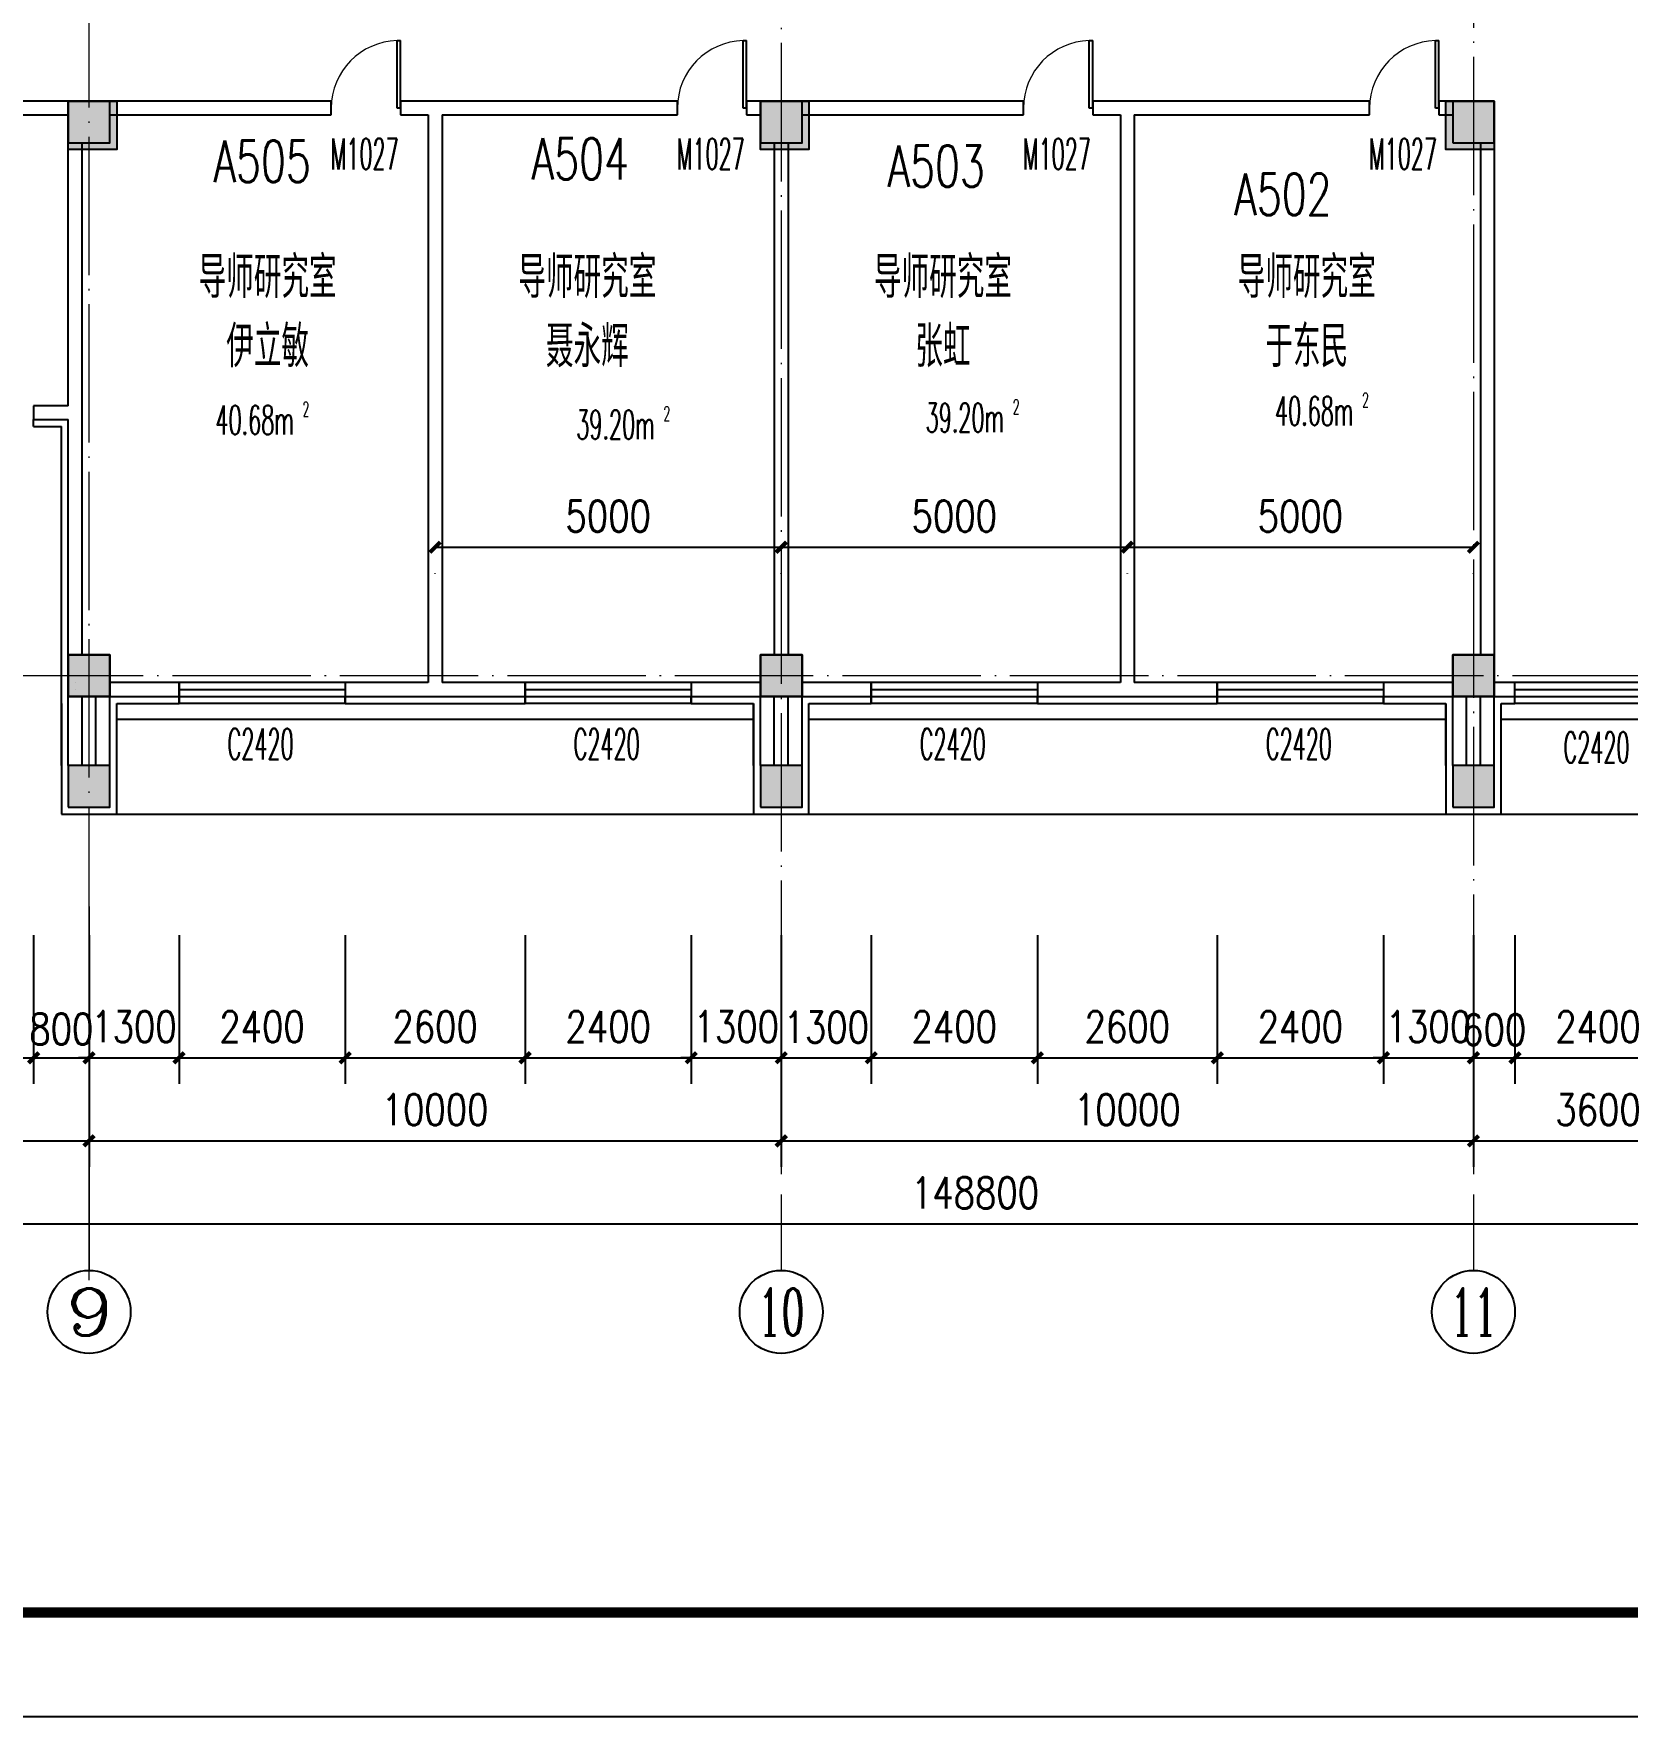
# Model space of a CAD drawing. Extents: x 1417642 to 3570900, y 124798 to 1191112.
# Drawn here: x 1500603 to 1523626, y 124798 to 149108 of the extents above; entities that cross this region are included whole.
import ezdxf
from ezdxf.enums import TextEntityAlignment as Align

# ---------------------------------------------------------------- set-up
doc = ezdxf.new("R2010")
doc.units = 0
doc.header["$LTSCALE"] = 1000
doc.header["$MEASUREMENT"] = 0
doc.linetypes.add('DOTE', pattern=[2.42, 2, -0.2, 0.02, -0.2])
doc.layers.get('0').update_dxf_attribs({"linetype": 'CONTINUOUS'})
doc.layers.get('Defpoints').update_dxf_attribs({"linetype": 'CONTINUOUS'})
for name, color, linetype in [('AXIS', 3, 'CONTINUOUS'), ('AXIS_TEXT', 7, 'CONTINUOUS'), ('colu', 2, 'CONTINUOUS'), ('COLUMN', 9, 'CONTINUOUS'), ('DOTE', 1, 'DOTE'), ('PUB_DIM', 3, 'CONTINUOUS'), ('PUB_HATCH', 8, 'CONTINUOUS'), ('PUB_TEXT', 40, 'CONTINUOUS'), ('PUB_TITLE', 4, 'CONTINUOUS'), ('SPACE', 7, 'CONTINUOUS'), ('SURFACE', 6, 'CONTINUOUS'), ('tiaozheng', 20, 'CONTINUOUS'), ('WALL', 4, 'CONTINUOUS'), ('WINDOW', 2, 'CONTINUOUS'), ('WINDOW_TEXT', 7, 'CONTINUOUS'), ('填充', 252, 'CONTINUOUS'), ('柱填充 @ 1', 8, 'CONTINUOUS'), ('立面造型', 40, 'CONTINUOUS')]:
    doc.layers.add(name, color=color, linetype=linetype)
doc.styles.add('_TCH_AXIS', font='COMPLEX', dxfattribs={"bigfont": 'GBCBIG'})
doc.styles.add('_TCH_SPACE', font='ROMANS', dxfattribs={"width": 0.7, "height": 5, "bigfont": 'Z'})
doc.styles.add('_TCH_WINDOW', font='ROMANS.shx', dxfattribs={"width": 0.7, "height": 400, "bigfont": 'Z.shx'})
doc.styles.add('DIM_FONT', font='SIMPLEX.shx', dxfattribs={"width": 0.8})
doc.styles.add('Z', font='ROMANS', dxfattribs={"width": 0.7, "bigfont": 'Z'})
doc.dimstyles.new('DIMN150', dxfattribs={"dimscale": 1.5, "dimtxt": 300, "dimasz": 100, "dimexe": 250, "dimexo": 300, "dimgap": 150, "dimtad": 1, "dimdec": 0, "dimzin": 0, "dimdsep": 46, "dimtxsty": 'DIM_FONT', "dimblk": 'ARCHTICK', "dimcen": 0.09, "dimdle": 1.5, "dimclrt": 7, "dimazin": 2, "dimtfac": 1, "dimtdec": 0, "dimtix": 1, "dimtmove": 2, "dimatfit": 3, "dimldrblk": 'ARCHTICK', "dimfxl": 1, "dimtolj": 1, "dimtzin": 0, "dimarcsym": 0})

# ---------------------------------------------------------------- blocks, each defined once
blk = doc.blocks.new('5873')
at = {"layer": '柱填充 @ 1', "ltscale": 1000}
for points in [[(1565228, 702485), (1565928, 702485), (1565928, 701785), (1565228, 701785)], [(1575228, 702485), (1575928, 702485), (1575928, 701785), (1575228, 701785)], [(1585128, 702485), (1585828, 702485), (1585828, 701785), (1585128, 701785)], [(1565228, 694485), (1565828, 694485), (1565828, 693885), (1565228, 693885)], [(1575228, 694485), (1575828, 694485), (1575828, 693885), (1575228, 693885)], [(1585228, 694485), (1585828, 694485), (1585828, 693885), (1585228, 693885)]]:
    blk.add_hatch(color=256, dxfattribs=at).paths.add_polyline_path(points)
at = {"layer": 'colu', "ltscale": 1000}
for points in [[(1565228, 702485), (1565928, 702485), (1565928, 701785), (1565228, 701785)], [(1575228, 702485), (1575928, 702485), (1575928, 701785), (1575228, 701785)], [(1585128, 702485), (1585828, 702485), (1585828, 701785), (1585128, 701785)], [(1565228, 694485), (1565828, 694485), (1565828, 693885), (1565228, 693885)], [(1575228, 694485), (1575828, 694485), (1575828, 693885), (1575228, 693885)], [(1585228, 694485), (1585828, 694485), (1585828, 693885), (1585228, 693885)]]:
    blk.add_lwpolyline(points, close=True, dxfattribs=at)
blk = doc.blocks.new('_ArchTick')
at = {"color": 0, "linetype": 'ByBlock', "const_width": 0.4}
blk.add_lwpolyline([(-0.5, -0.5), (0.5, 0.5)], dxfattribs=at)
blk = doc.blocks.new('*D278')
at = {"layer": 'AXIS', "color": 0, "lineweight": -2}
for p, q in [((1439803, 134434), (1439803, 131537)), ((1588603, 134434), (1588603, 131537)), ((1439801, 131912), (1588605, 131912))]:
    blk.add_line(p, q, dxfattribs=at)
at = {"layer": 'Defpoints', "color": 0}
for p in [(1439803, 134884), (1588603, 134884), (1588603, 131912)]:
    blk.add_point(p, dxfattribs=at)
at = {"layer": 'AXIS', "color": 0, "lineweight": -2, "xscale": 150, "yscale": 150, "zscale": 150, "rotation": 180}
blk.add_blockref('_ArchTick', (1439803, 131912), dxfattribs=at)
at = {"layer": 'AXIS', "color": 0, "lineweight": -2, "xscale": 150, "yscale": 150, "zscale": 150}
blk.add_blockref('_ArchTick', (1588603, 131912), dxfattribs=at)
at = {"layer": 'AXIS', "color": 7, "insert": (1514203, 132362), "char_height": 450, "attachment_point": 5, "style": 'DIM_FONT'}
blk.add_mtext('\\A1;148800', dxfattribs=at)
blk = doc.blocks.new('*D286')
at = {"layer": 'AXIS', "color": 0, "lineweight": -2}
for p, q in [((1493403, 135418), (1493403, 132737)), ((1501403, 135418), (1501403, 132737)), ((1493401, 133112), (1501405, 133112))]:
    blk.add_line(p, q, dxfattribs=at)
at = {"layer": 'Defpoints', "color": 0}
for p in [(1493403, 135868), (1501403, 135868), (1501403, 133112)]:
    blk.add_point(p, dxfattribs=at)
at = {"layer": 'AXIS', "color": 0, "lineweight": -2, "xscale": 150, "yscale": 150, "zscale": 150, "rotation": 180}
blk.add_blockref('_ArchTick', (1493403, 133112), dxfattribs=at)
at = {"layer": 'AXIS', "color": 0, "lineweight": -2, "xscale": 150, "yscale": 150, "zscale": 150}
blk.add_blockref('_ArchTick', (1501403, 133112), dxfattribs=at)
at = {"layer": 'AXIS', "color": 7, "insert": (1497403, 133562), "char_height": 450, "attachment_point": 5, "style": 'DIM_FONT'}
blk.add_mtext('\\A1;8000', dxfattribs=at)
blk = doc.blocks.new('*D287')
at = {"layer": 'AXIS', "color": 0, "lineweight": -2}
for p, q in [((1501403, 135418), (1501403, 132737)), ((1511403, 135418), (1511403, 132737)), ((1501401, 133112), (1511405, 133112))]:
    blk.add_line(p, q, dxfattribs=at)
at = {"layer": 'Defpoints', "color": 0}
for p in [(1501403, 135868), (1511403, 135868), (1511403, 133112)]:
    blk.add_point(p, dxfattribs=at)
at = {"layer": 'AXIS', "color": 0, "lineweight": -2, "xscale": 150, "yscale": 150, "zscale": 150, "rotation": 180}
blk.add_blockref('_ArchTick', (1501403, 133112), dxfattribs=at)
at = {"layer": 'AXIS', "color": 0, "lineweight": -2, "xscale": 150, "yscale": 150, "zscale": 150}
blk.add_blockref('_ArchTick', (1511403, 133112), dxfattribs=at)
at = {"layer": 'AXIS', "color": 7, "insert": (1506403, 133562), "char_height": 450, "attachment_point": 5, "style": 'DIM_FONT'}
blk.add_mtext('\\A1;10000', dxfattribs=at)
blk = doc.blocks.new('*D288')
at = {"layer": 'AXIS', "color": 0, "lineweight": -2}
for p, q in [((1511403, 135418), (1511403, 132737)), ((1521403, 135418), (1521403, 132737)), ((1511401, 133112), (1521405, 133112))]:
    blk.add_line(p, q, dxfattribs=at)
at = {"layer": 'Defpoints', "color": 0}
for p in [(1511403, 135868), (1521403, 135868), (1521403, 133112)]:
    blk.add_point(p, dxfattribs=at)
at = {"layer": 'AXIS', "color": 0, "lineweight": -2, "xscale": 150, "yscale": 150, "zscale": 150, "rotation": 180}
blk.add_blockref('_ArchTick', (1511403, 133112), dxfattribs=at)
at = {"layer": 'AXIS', "color": 0, "lineweight": -2, "xscale": 150, "yscale": 150, "zscale": 150}
blk.add_blockref('_ArchTick', (1521403, 133112), dxfattribs=at)
at = {"layer": 'AXIS', "color": 7, "insert": (1516403, 133562), "char_height": 450, "attachment_point": 5, "style": 'DIM_FONT'}
blk.add_mtext('\\A1;10000', dxfattribs=at)
blk = doc.blocks.new('*D289')
at = {"layer": 'AXIS', "color": 0, "lineweight": -2}
for p, q in [((1521403, 135418), (1521403, 132737)), ((1525003, 135418), (1525003, 132737)), ((1521401, 133112), (1525005, 133112))]:
    blk.add_line(p, q, dxfattribs=at)
at = {"layer": 'Defpoints', "color": 0}
for p in [(1521403, 135868), (1525003, 135868), (1525003, 133112)]:
    blk.add_point(p, dxfattribs=at)
at = {"layer": 'AXIS', "color": 0, "lineweight": -2, "xscale": 150, "yscale": 150, "zscale": 150, "rotation": 180}
blk.add_blockref('_ArchTick', (1521403, 133112), dxfattribs=at)
at = {"layer": 'AXIS', "color": 0, "lineweight": -2, "xscale": 150, "yscale": 150, "zscale": 150}
blk.add_blockref('_ArchTick', (1525003, 133112), dxfattribs=at)
at = {"layer": 'AXIS', "color": 7, "insert": (1523203, 133562), "char_height": 450, "attachment_point": 5, "style": 'DIM_FONT'}
blk.add_mtext('\\A1;3600', dxfattribs=at)
blk = doc.blocks.new('*D373')
at = {"layer": 'Defpoints', "color": 0}
for p in [(1506403, 141761), (1511403, 141761), (1511403, 141688)]:
    blk.add_point(p, dxfattribs=at)
at = {"layer": 'PUB_DIM', "color": 0, "lineweight": -2}
for p, q in [((1506401, 141688), (1511405, 141688)), ((1506403, 141311), (1506403, 141313)), ((1511403, 141311), (1511403, 141313))]:
    blk.add_line(p, q, dxfattribs=at)
at = {"layer": 'PUB_DIM', "color": 0, "lineweight": -2, "xscale": 150, "yscale": 150, "zscale": 150, "rotation": 180}
blk.add_blockref('_ArchTick', (1506403, 141688), dxfattribs=at)
at = {"layer": 'PUB_DIM', "color": 0, "lineweight": -2, "xscale": 150, "yscale": 150, "zscale": 150}
blk.add_blockref('_ArchTick', (1511403, 141688), dxfattribs=at)
at = {"layer": 'PUB_DIM', "color": 7, "insert": (1508903, 142138), "char_height": 450, "attachment_point": 5, "style": 'DIM_FONT'}
blk.add_mtext('\\A1;5000', dxfattribs=at)
blk = doc.blocks.new('*D374')
at = {"layer": 'Defpoints', "color": 0}
for p in [(1511403, 141761), (1516403, 141761), (1516403, 141688)]:
    blk.add_point(p, dxfattribs=at)
at = {"layer": 'PUB_DIM', "color": 0, "lineweight": -2}
for p, q in [((1511401, 141688), (1516405, 141688)), ((1511403, 141311), (1511403, 141313)), ((1516403, 141311), (1516403, 141313))]:
    blk.add_line(p, q, dxfattribs=at)
at = {"layer": 'PUB_DIM', "color": 0, "lineweight": -2, "xscale": 150, "yscale": 150, "zscale": 150, "rotation": 180}
blk.add_blockref('_ArchTick', (1511403, 141688), dxfattribs=at)
at = {"layer": 'PUB_DIM', "color": 0, "lineweight": -2, "xscale": 150, "yscale": 150, "zscale": 150}
blk.add_blockref('_ArchTick', (1516403, 141688), dxfattribs=at)
at = {"layer": 'PUB_DIM', "color": 7, "insert": (1513903, 142138), "char_height": 450, "attachment_point": 5, "style": 'DIM_FONT'}
blk.add_mtext('\\A1;5000', dxfattribs=at)
blk = doc.blocks.new('*D375')
at = {"layer": 'Defpoints', "color": 0}
for p in [(1516403, 141761), (1521403, 141761), (1521403, 141688)]:
    blk.add_point(p, dxfattribs=at)
at = {"layer": 'PUB_DIM', "color": 0, "lineweight": -2}
for p, q in [((1516401, 141688), (1521405, 141688)), ((1516403, 141311), (1516403, 141313)), ((1521403, 141311), (1521403, 141313))]:
    blk.add_line(p, q, dxfattribs=at)
at = {"layer": 'PUB_DIM', "color": 0, "lineweight": -2, "xscale": 150, "yscale": 150, "zscale": 150, "rotation": 180}
blk.add_blockref('_ArchTick', (1516403, 141688), dxfattribs=at)
at = {"layer": 'PUB_DIM', "color": 0, "lineweight": -2, "xscale": 150, "yscale": 150, "zscale": 150}
blk.add_blockref('_ArchTick', (1521403, 141688), dxfattribs=at)
at = {"layer": 'PUB_DIM', "color": 7, "insert": (1518903, 142138), "char_height": 450, "attachment_point": 5, "style": 'DIM_FONT'}
blk.add_mtext('\\A1;5000', dxfattribs=at)
blk = doc.blocks.new('*D641')
at = {"layer": 'Defpoints', "color": 0}
for p in [(1498203, 136532), (1500603, 136532), (1500603, 134312)]:
    blk.add_point(p, dxfattribs=at)
at = {"layer": 'PUB_DIM', "color": 0, "lineweight": -2}
for p, q in [((1498203, 136082), (1498203, 133937)), ((1500603, 136082), (1500603, 133937)), ((1498201, 134312), (1500605, 134312))]:
    blk.add_line(p, q, dxfattribs=at)
at = {"layer": 'PUB_DIM', "color": 0, "lineweight": -2, "xscale": 150, "yscale": 150, "zscale": 150, "rotation": 180}
blk.add_blockref('_ArchTick', (1498203, 134312), dxfattribs=at)
at = {"layer": 'PUB_DIM', "color": 0, "lineweight": -2, "xscale": 150, "yscale": 150, "zscale": 150}
blk.add_blockref('_ArchTick', (1500603, 134312), dxfattribs=at)
at = {"layer": 'PUB_DIM', "color": 7, "insert": (1499403, 134762), "char_height": 450, "attachment_point": 5, "style": 'DIM_FONT'}
blk.add_mtext('\\A1;2400', dxfattribs=at)
blk = doc.blocks.new('*D642')
at = {"layer": 'Defpoints', "color": 0}
for p in [(1500603, 136532), (1501403, 136532), (1501403, 134312)]:
    blk.add_point(p, dxfattribs=at)
at = {"layer": 'PUB_DIM', "color": 0, "lineweight": -2}
for p, q in [((1500603, 136082), (1500603, 133937)), ((1501403, 136082), (1501403, 133937)), ((1500601, 134312), (1501405, 134312))]:
    blk.add_line(p, q, dxfattribs=at)
at = {"layer": 'PUB_DIM', "color": 0, "lineweight": -2, "xscale": 150, "yscale": 150, "zscale": 150, "rotation": 180}
blk.add_blockref('_ArchTick', (1500603, 134312), dxfattribs=at)
at = {"layer": 'PUB_DIM', "color": 0, "lineweight": -2, "xscale": 150, "yscale": 150, "zscale": 150}
blk.add_blockref('_ArchTick', (1501403, 134312), dxfattribs=at)
at = {"layer": 'PUB_DIM', "color": 7, "insert": (1501003, 134727), "char_height": 450, "attachment_point": 5, "style": 'DIM_FONT'}
blk.add_mtext('\\A1;800', dxfattribs=at)
blk = doc.blocks.new('*D643')
at = {"layer": 'Defpoints', "color": 0}
for p in [(1501403, 136532), (1502703, 136532), (1502703, 134312)]:
    blk.add_point(p, dxfattribs=at)
at = {"layer": 'PUB_DIM', "color": 0, "lineweight": -2}
for p, q in [((1501403, 136082), (1501403, 133937)), ((1502703, 136082), (1502703, 133937)), ((1501403, 134312), (1501253, 134312)), ((1501403, 134312), (1502703, 134312)), ((1502703, 134312), (1502853, 134312))]:
    blk.add_line(p, q, dxfattribs=at)
at = {"layer": 'PUB_DIM', "color": 0, "lineweight": -2, "xscale": 150, "yscale": 150, "zscale": 150}
blk.add_blockref('_ArchTick', (1501403, 134312), dxfattribs=at)
at = {"layer": 'PUB_DIM', "color": 0, "lineweight": -2, "xscale": 150, "yscale": 150, "zscale": 150, "rotation": 180}
blk.add_blockref('_ArchTick', (1502703, 134312), dxfattribs=at)
at = {"layer": 'PUB_DIM', "color": 7, "insert": (1502053, 134762), "char_height": 450, "attachment_point": 5, "style": 'DIM_FONT'}
blk.add_mtext('\\A1;1300', dxfattribs=at)
blk = doc.blocks.new('*D644')
at = {"layer": 'Defpoints', "color": 0}
for p in [(1502703, 136532), (1505103, 136532), (1505103, 134312)]:
    blk.add_point(p, dxfattribs=at)
at = {"layer": 'PUB_DIM', "color": 0, "lineweight": -2}
for p, q in [((1502703, 136082), (1502703, 133937)), ((1505103, 136082), (1505103, 133937)), ((1502701, 134312), (1505105, 134312))]:
    blk.add_line(p, q, dxfattribs=at)
at = {"layer": 'PUB_DIM', "color": 0, "lineweight": -2, "xscale": 150, "yscale": 150, "zscale": 150, "rotation": 180}
blk.add_blockref('_ArchTick', (1502703, 134312), dxfattribs=at)
at = {"layer": 'PUB_DIM', "color": 0, "lineweight": -2, "xscale": 150, "yscale": 150, "zscale": 150}
blk.add_blockref('_ArchTick', (1505103, 134312), dxfattribs=at)
at = {"layer": 'PUB_DIM', "color": 7, "insert": (1503903, 134762), "char_height": 450, "attachment_point": 5, "style": 'DIM_FONT'}
blk.add_mtext('\\A1;2400', dxfattribs=at)
blk = doc.blocks.new('*D645')
at = {"layer": 'Defpoints', "color": 0}
for p in [(1505103, 136532), (1507703, 136532), (1507703, 134312)]:
    blk.add_point(p, dxfattribs=at)
at = {"layer": 'PUB_DIM', "color": 0, "lineweight": -2}
for p, q in [((1505103, 136082), (1505103, 133937)), ((1507703, 136082), (1507703, 133937)), ((1505101, 134312), (1507705, 134312))]:
    blk.add_line(p, q, dxfattribs=at)
at = {"layer": 'PUB_DIM', "color": 0, "lineweight": -2, "xscale": 150, "yscale": 150, "zscale": 150, "rotation": 180}
blk.add_blockref('_ArchTick', (1505103, 134312), dxfattribs=at)
at = {"layer": 'PUB_DIM', "color": 0, "lineweight": -2, "xscale": 150, "yscale": 150, "zscale": 150}
blk.add_blockref('_ArchTick', (1507703, 134312), dxfattribs=at)
at = {"layer": 'PUB_DIM', "color": 7, "insert": (1506403, 134762), "char_height": 450, "attachment_point": 5, "style": 'DIM_FONT'}
blk.add_mtext('\\A1;2600', dxfattribs=at)
blk = doc.blocks.new('*D646')
at = {"layer": 'Defpoints', "color": 0}
for p in [(1507703, 136532), (1510103, 136532), (1510103, 134312)]:
    blk.add_point(p, dxfattribs=at)
at = {"layer": 'PUB_DIM', "color": 0, "lineweight": -2}
for p, q in [((1507703, 136082), (1507703, 133937)), ((1510103, 136082), (1510103, 133937)), ((1507701, 134312), (1510105, 134312))]:
    blk.add_line(p, q, dxfattribs=at)
at = {"layer": 'PUB_DIM', "color": 0, "lineweight": -2, "xscale": 150, "yscale": 150, "zscale": 150, "rotation": 180}
blk.add_blockref('_ArchTick', (1507703, 134312), dxfattribs=at)
at = {"layer": 'PUB_DIM', "color": 0, "lineweight": -2, "xscale": 150, "yscale": 150, "zscale": 150}
blk.add_blockref('_ArchTick', (1510103, 134312), dxfattribs=at)
at = {"layer": 'PUB_DIM', "color": 7, "insert": (1508903, 134762), "char_height": 450, "attachment_point": 5, "style": 'DIM_FONT'}
blk.add_mtext('\\A1;2400', dxfattribs=at)
blk = doc.blocks.new('*D647')
at = {"layer": 'Defpoints', "color": 0}
for p in [(1510103, 136532), (1511403, 136532), (1511403, 134312)]:
    blk.add_point(p, dxfattribs=at)
at = {"layer": 'PUB_DIM', "color": 0, "lineweight": -2}
for p, q in [((1510103, 136082), (1510103, 133937)), ((1511403, 136082), (1511403, 133937)), ((1510103, 134312), (1509953, 134312)), ((1510103, 134312), (1511403, 134312)), ((1511403, 134312), (1511553, 134312))]:
    blk.add_line(p, q, dxfattribs=at)
at = {"layer": 'PUB_DIM', "color": 0, "lineweight": -2, "xscale": 150, "yscale": 150, "zscale": 150}
blk.add_blockref('_ArchTick', (1510103, 134312), dxfattribs=at)
at = {"layer": 'PUB_DIM', "color": 0, "lineweight": -2, "xscale": 150, "yscale": 150, "zscale": 150, "rotation": 180}
blk.add_blockref('_ArchTick', (1511403, 134312), dxfattribs=at)
at = {"layer": 'PUB_DIM', "color": 7, "insert": (1510753, 134762), "char_height": 450, "attachment_point": 5, "style": 'DIM_FONT'}
blk.add_mtext('\\A1;1300', dxfattribs=at)
blk = doc.blocks.new('*D648')
at = {"layer": 'Defpoints', "color": 0}
for p in [(1511403, 136532), (1512703, 136532), (1512703, 134312)]:
    blk.add_point(p, dxfattribs=at)
at = {"layer": 'PUB_DIM', "color": 0, "lineweight": -2}
for p, q in [((1511403, 136082), (1511403, 133937)), ((1512703, 136082), (1512703, 133937)), ((1511401, 134312), (1512705, 134312))]:
    blk.add_line(p, q, dxfattribs=at)
at = {"layer": 'PUB_DIM', "color": 0, "lineweight": -2, "xscale": 150, "yscale": 150, "zscale": 150, "rotation": 180}
blk.add_blockref('_ArchTick', (1511403, 134312), dxfattribs=at)
at = {"layer": 'PUB_DIM', "color": 0, "lineweight": -2, "xscale": 150, "yscale": 150, "zscale": 150}
blk.add_blockref('_ArchTick', (1512703, 134312), dxfattribs=at)
at = {"layer": 'PUB_DIM', "color": 7, "insert": (1512053, 134754), "char_height": 450, "attachment_point": 5, "style": 'DIM_FONT'}
blk.add_mtext('\\A1;1300', dxfattribs=at)
blk = doc.blocks.new('*D649')
at = {"layer": 'Defpoints', "color": 0}
for p in [(1512703, 136532), (1515103, 136532), (1515103, 134312)]:
    blk.add_point(p, dxfattribs=at)
at = {"layer": 'PUB_DIM', "color": 0, "lineweight": -2}
for p, q in [((1512703, 136082), (1512703, 133937)), ((1515103, 136082), (1515103, 133937)), ((1512701, 134312), (1515105, 134312))]:
    blk.add_line(p, q, dxfattribs=at)
at = {"layer": 'PUB_DIM', "color": 0, "lineweight": -2, "xscale": 150, "yscale": 150, "zscale": 150, "rotation": 180}
blk.add_blockref('_ArchTick', (1512703, 134312), dxfattribs=at)
at = {"layer": 'PUB_DIM', "color": 0, "lineweight": -2, "xscale": 150, "yscale": 150, "zscale": 150}
blk.add_blockref('_ArchTick', (1515103, 134312), dxfattribs=at)
at = {"layer": 'PUB_DIM', "color": 7, "insert": (1513903, 134762), "char_height": 450, "attachment_point": 5, "style": 'DIM_FONT'}
blk.add_mtext('\\A1;2400', dxfattribs=at)
blk = doc.blocks.new('*D650')
at = {"layer": 'Defpoints', "color": 0}
for p in [(1515103, 136532), (1517703, 136532), (1517703, 134312)]:
    blk.add_point(p, dxfattribs=at)
at = {"layer": 'PUB_DIM', "color": 0, "lineweight": -2}
for p, q in [((1515103, 136082), (1515103, 133937)), ((1517703, 136082), (1517703, 133937)), ((1515101, 134312), (1517705, 134312))]:
    blk.add_line(p, q, dxfattribs=at)
at = {"layer": 'PUB_DIM', "color": 0, "lineweight": -2, "xscale": 150, "yscale": 150, "zscale": 150, "rotation": 180}
blk.add_blockref('_ArchTick', (1515103, 134312), dxfattribs=at)
at = {"layer": 'PUB_DIM', "color": 0, "lineweight": -2, "xscale": 150, "yscale": 150, "zscale": 150}
blk.add_blockref('_ArchTick', (1517703, 134312), dxfattribs=at)
at = {"layer": 'PUB_DIM', "color": 7, "insert": (1516403, 134762), "char_height": 450, "attachment_point": 5, "style": 'DIM_FONT'}
blk.add_mtext('\\A1;2600', dxfattribs=at)
blk = doc.blocks.new('*D651')
at = {"layer": 'Defpoints', "color": 0}
for p in [(1517703, 136532), (1520103, 136532), (1520103, 134312)]:
    blk.add_point(p, dxfattribs=at)
at = {"layer": 'PUB_DIM', "color": 0, "lineweight": -2}
for p, q in [((1517703, 136082), (1517703, 133937)), ((1520103, 136082), (1520103, 133937)), ((1517701, 134312), (1520105, 134312))]:
    blk.add_line(p, q, dxfattribs=at)
at = {"layer": 'PUB_DIM', "color": 0, "lineweight": -2, "xscale": 150, "yscale": 150, "zscale": 150, "rotation": 180}
blk.add_blockref('_ArchTick', (1517703, 134312), dxfattribs=at)
at = {"layer": 'PUB_DIM', "color": 0, "lineweight": -2, "xscale": 150, "yscale": 150, "zscale": 150}
blk.add_blockref('_ArchTick', (1520103, 134312), dxfattribs=at)
at = {"layer": 'PUB_DIM', "color": 7, "insert": (1518903, 134762), "char_height": 450, "attachment_point": 5, "style": 'DIM_FONT'}
blk.add_mtext('\\A1;2400', dxfattribs=at)
blk = doc.blocks.new('*D652')
at = {"layer": 'Defpoints', "color": 0}
for p in [(1520103, 136532), (1521403, 136532), (1521403, 134312)]:
    blk.add_point(p, dxfattribs=at)
at = {"layer": 'PUB_DIM', "color": 0, "lineweight": -2}
for p, q in [((1520103, 136082), (1520103, 133937)), ((1521403, 136082), (1521403, 133937)), ((1520103, 134312), (1519953, 134312)), ((1520103, 134312), (1521403, 134312)), ((1521403, 134312), (1521553, 134312))]:
    blk.add_line(p, q, dxfattribs=at)
at = {"layer": 'PUB_DIM', "color": 0, "lineweight": -2, "xscale": 150, "yscale": 150, "zscale": 150}
blk.add_blockref('_ArchTick', (1520103, 134312), dxfattribs=at)
at = {"layer": 'PUB_DIM', "color": 0, "lineweight": -2, "xscale": 150, "yscale": 150, "zscale": 150, "rotation": 180}
blk.add_blockref('_ArchTick', (1521403, 134312), dxfattribs=at)
at = {"layer": 'PUB_DIM', "color": 7, "insert": (1520753, 134762), "char_height": 450, "attachment_point": 5, "style": 'DIM_FONT'}
blk.add_mtext('\\A1;1300', dxfattribs=at)
blk = doc.blocks.new('*D653')
at = {"layer": 'Defpoints', "color": 0}
for p in [(1521403, 136532), (1522003, 136532), (1522003, 134312)]:
    blk.add_point(p, dxfattribs=at)
at = {"layer": 'PUB_DIM', "color": 0, "lineweight": -2}
for p, q in [((1521403, 136082), (1521403, 133937)), ((1522003, 136082), (1522003, 133937)), ((1521401, 134312), (1522005, 134312))]:
    blk.add_line(p, q, dxfattribs=at)
at = {"layer": 'PUB_DIM', "color": 0, "lineweight": -2, "xscale": 150, "yscale": 150, "zscale": 150, "rotation": 180}
blk.add_blockref('_ArchTick', (1521403, 134312), dxfattribs=at)
at = {"layer": 'PUB_DIM', "color": 0, "lineweight": -2, "xscale": 150, "yscale": 150, "zscale": 150}
blk.add_blockref('_ArchTick', (1522003, 134312), dxfattribs=at)
at = {"layer": 'PUB_DIM', "color": 7, "insert": (1521703, 134717), "char_height": 450, "attachment_point": 5, "style": 'DIM_FONT'}
blk.add_mtext('\\A1;600', dxfattribs=at)
blk = doc.blocks.new('*D654')
at = {"layer": 'Defpoints', "color": 0}
for p in [(1522003, 136532), (1524403, 136532), (1524403, 134312)]:
    blk.add_point(p, dxfattribs=at)
at = {"layer": 'PUB_DIM', "color": 0, "lineweight": -2}
for p, q in [((1522003, 136082), (1522003, 133937)), ((1524403, 136082), (1524403, 133937)), ((1522001, 134312), (1524405, 134312))]:
    blk.add_line(p, q, dxfattribs=at)
at = {"layer": 'PUB_DIM', "color": 0, "lineweight": -2, "xscale": 150, "yscale": 150, "zscale": 150, "rotation": 180}
blk.add_blockref('_ArchTick', (1522003, 134312), dxfattribs=at)
at = {"layer": 'PUB_DIM', "color": 0, "lineweight": -2, "xscale": 150, "yscale": 150, "zscale": 150}
blk.add_blockref('_ArchTick', (1524403, 134312), dxfattribs=at)
at = {"layer": 'PUB_DIM', "color": 7, "insert": (1523203, 134762), "char_height": 450, "attachment_point": 5, "style": 'DIM_FONT'}
blk.add_mtext('\\A1;2400', dxfattribs=at)
blk = doc.blocks.new('_FZH')
blk.add_lwpolyline([(-0.5, -0.5), (0.5, -0.5), (0.5, 0.5), (-0.5, 0.5)], close=True)
at = {"layer": 'PUB_HATCH'}
blk.add_solid([(-0.5, -0.5), (0.5, -0.5), (-0.5, 0.5), (0.5, 0.5)], dxfattribs=at)
blk = doc.blocks.new('$TCHSYS$WIN2D')
for p, q in [((-0.5, 0.5), (0.5, 0.5)), ((-0.5, 0.5), (-0.5, -0.5)), ((0.5, 0.5), (0.5, -0.5)), ((0.5, 0.167), (-0.5, 0.167)), ((0.5, -0.167), (-0.5, -0.167)), ((-0.5, -0.5), (0.5, -0.5))]:
    blk.add_line(p, q)
blk = doc.blocks.new('$DorLib2D$00000001')
for p, q in [((0.45, 0.975), (0.5, 0.975)), ((0.45, 0), (0.45, 0.975)), ((0.5, 0), (0.5, 0.975)), ((0.5, 0), (0.45, 0))]:
    blk.add_line(p, q)
at = {"lineweight": 13}
blk.add_arc((0.475, 0), 0.975, 91.4693, 180, dxfattribs=at)

msp = doc.modelspace()

# ---------------------------------------------------------------- linework, layer by layer
at = {"layer": 'AXIS', "lineweight": 0}
for p, q in [((1501403.1, 132337), (1501403.1, 131240.5)), ((1511403.1, 132337), (1511403.1, 131240.5)), ((1521403.1, 132337), (1521403.1, 131240.5))]:
    msp.add_line(p, q, dxfattribs=at)
at = {"layer": 'AXIS'}
for centre in [(1501403.1, 130640.5), (1511403.1, 130640.5), (1521403.1, 130640.5)]:
    msp.add_circle(centre, 600, dxfattribs=at)
at = {"layer": 'DOTE', "lineweight": 0}
msp.add_line((1501403.1, 131099.3), (1501403.1, 242558.6), dxfattribs=at)
for points in [[(1511403.1, 216732.7), (1511403.1, 132632.2)], [(1521403.1, 216532.7), (1521403.1, 132632.2)], [(1596566.6, 139832.7), (1432076.7, 139832.7)], [(1501403.1, 136498.2), (1501403.1, 131240.5)]]:
    msp.add_lwpolyline(points, dxfattribs=at)
at = {"layer": 'PUB_TITLE'}
msp.add_lwpolyline([(1417642.3, 124798.4), (1618342.3, 124798.4), (1618342.3, 250948.4), (1417642.3, 250948.4)], close=True, dxfattribs=at)
at = {"layer": 'PUB_TITLE', "const_width": 150}
msp.add_lwpolyline([(1421392.3, 126298.4), (1616842.3, 126298.4), (1616842.3, 249448.4), (1421392.3, 249448.4)], close=True, dxfattribs=at)
at = {"layer": 'SURFACE'}
for p, q in [((1500603.1, 143432.7), (1500603.1, 143532.7)), ((1500603.1, 143432.7), (1501003.1, 143432.7)), ((1501003.1, 139832.7), (1501003.1, 143432.7)), ((1501003.1, 139632.7), (1501003.1, 139832.7)), ((1501003.1, 138532.7), (1501003.1, 139632.7)), ((1501003.1, 139432.7), (1501003.1, 137832.7)), ((1501803.1, 137832.7), (1501803.1, 139432.7)), ((1501803.1, 139432.7), (1502703.1, 139432.7)), ((1501803.1, 138532.7), (1501803.1, 139432.7)), ((1502703.1, 139432.7), (1502703.1, 139532.7)), ((1505103.1, 139432.7), (1505103.1, 139532.7)), ((1505103.1, 139432.7), (1506403.1, 139432.7)), ((1506403.1, 139432.7), (1507703.1, 139432.7)), ((1507703.1, 139432.7), (1507703.1, 139532.7)), ((1510103.1, 139432.7), (1510103.1, 139532.7)), ((1510103.1, 139432.7), (1511003.1, 139432.7)), ((1511003.1, 139432.7), (1511003.1, 137832.7)), ((1511003.1, 138532.7), (1511003.1, 139432.7)), ((1511803.1, 137832.7), (1511803.1, 139432.7)), ((1511803.1, 139432.7), (1512703.1, 139432.7)), ((1511803.1, 138532.7), (1511803.1, 139432.7)), ((1512703.1, 139432.7), (1512703.1, 139532.7)), ((1515103.1, 139432.7), (1515103.1, 139532.7)), ((1515103.1, 139432.7), (1516403.1, 139432.7)), ((1516403.1, 139432.7), (1517703.1, 139432.7)), ((1517703.1, 139432.7), (1517703.1, 139532.7)), ((1520103.1, 139432.7), (1520103.1, 139532.7)), ((1520103.1, 139432.7), (1521003.1, 139432.7)), ((1521003.1, 139432.7), (1521003.1, 137832.7)), ((1521003.1, 138532.7), (1521003.1, 139432.7)), ((1521803.1, 137832.7), (1521803.1, 139432.7)), ((1521803.1, 139432.7), (1522003.1, 139432.7)), ((1521803.1, 138532.7), (1521803.1, 139432.7)), ((1522003.1, 139432.7), (1522003.1, 139532.7)), ((1501003.1, 137832.7), (1501803.1, 137832.7)), ((1511003.1, 137832.7), (1511803.1, 137832.7)), ((1521003.1, 137832.7), (1521803.1, 137832.7))]:
    msp.add_line(p, q, dxfattribs=at)
at = {"layer": 'WALL'}
for p, q in [((1501103.1, 148132.7), (1494903.3, 148132.7)), ((1504902.9, 148132.7), (1501703.1, 148132.7)), ((1504902.9, 147932.7), (1504902.9, 148132.7)), ((1506403.1, 148132.7), (1505902.9, 148132.7)), ((1505902.9, 148132.7), (1505902.9, 147932.7)), ((1509902.9, 148132.7), (1506403.1, 148132.7)), ((1509902.9, 147932.7), (1509902.9, 148132.7)), ((1511103.1, 148132.7), (1510902.9, 148132.7)), ((1510902.9, 148132.7), (1510902.9, 147932.7)), ((1514902.9, 148132.7), (1511703.1, 148132.7)), ((1514902.9, 147932.7), (1514902.9, 148132.7)), ((1516403.1, 148132.7), (1515902.9, 148132.7)), ((1515902.9, 148132.7), (1515902.9, 147932.7)), ((1519902.9, 148132.7), (1516403.1, 148132.7)), ((1519902.9, 147932.7), (1519902.9, 148132.7)), ((1521103.1, 148132.7), (1520902.9, 148132.7)), ((1520902.9, 148132.7), (1520902.9, 147932.7)), ((1494903.3, 147932.7), (1501103.1, 147932.7)), ((1501703.1, 147932.7), (1504902.9, 147932.7)), ((1505902.9, 147932.7), (1506303.1, 147932.7)), ((1506303.1, 147932.7), (1506303.1, 139732.7)), ((1506503.1, 147932.7), (1506503.1, 139732.7)), ((1506503.1, 147932.7), (1509902.9, 147932.7)), ((1510902.9, 147932.7), (1511103.1, 147932.7)), ((1511703.1, 147932.7), (1514902.9, 147932.7)), ((1515902.9, 147932.7), (1516303.1, 147932.7)), ((1516303.1, 147932.7), (1516303.1, 139732.7)), ((1516503.1, 147932.7), (1516503.1, 139732.7)), ((1516503.1, 147932.7), (1519902.9, 147932.7)), ((1520902.9, 147932.7), (1521103.1, 147932.7)), ((1501103.1, 143732.7), (1501103.1, 147532.7)), ((1501303.1, 143632.7), (1501303.1, 147532.7)), ((1511303.1, 147532.7), (1511303.1, 140132.7)), ((1511503.1, 147532.7), (1511503.1, 140132.7)), ((1521503.1, 147532.7), (1521503.1, 140132.7)), ((1521703.1, 147532.7), (1521703.1, 140132.7)), ((1501103.1, 143732.7), (1500603.1, 143732.7)), ((1500603.1, 143732.7), (1500603.1, 143532.7)), ((1500603.1, 143532.7), (1501103.1, 143532.7)), ((1501103.1, 140132.7), (1501103.1, 143532.7)), ((1501303.1, 140132.7), (1501303.1, 143632.7)), ((1501203.1, 139832.7), (1501203.1, 139832.7)), ((1501203.1, 139732.7), (1501203.1, 139732.7)), ((1501203.1, 139632.7), (1501203.1, 139632.7)), ((1502703.1, 139732.7), (1501703.1, 139732.7)), ((1502703.1, 139532.7), (1502703.1, 139732.7)), ((1506303.1, 139732.7), (1505103.1, 139732.7)), ((1505103.1, 139732.7), (1505103.1, 139532.7)), ((1507703.1, 139732.7), (1506503.1, 139732.7)), ((1507703.1, 139532.7), (1507703.1, 139732.7)), ((1511103.1, 139732.7), (1510103.1, 139732.7)), ((1510103.1, 139732.7), (1510103.1, 139532.7)), ((1512703.1, 139732.7), (1511703.1, 139732.7)), ((1512703.1, 139532.7), (1512703.1, 139732.7)), ((1516303.1, 139732.7), (1515103.1, 139732.7)), ((1515103.1, 139732.7), (1515103.1, 139532.7)), ((1517703.1, 139732.7), (1516503.1, 139732.7)), ((1517703.1, 139532.7), (1517703.1, 139732.7)), ((1521103.1, 139732.7), (1520103.1, 139732.7)), ((1520103.1, 139732.7), (1520103.1, 139532.7)), ((1522003.1, 139732.7), (1521703.1, 139732.7)), ((1522003.1, 139532.7), (1522003.1, 139732.7)), ((1501103.1, 138532.7), (1501103.1, 139532.7)), ((1501303.1, 138532.7), (1501303.1, 139532.7)), ((1501503.1, 138532.7), (1501503.1, 139532.7)), ((1501703.1, 139532.7), (1502703.1, 139532.7)), ((1501703.1, 138532.7), (1501703.1, 139532.7)), ((1505103.1, 139532.7), (1506403.1, 139532.7)), ((1506403.1, 139532.7), (1507703.1, 139532.7)), ((1510103.1, 139532.7), (1511103.1, 139532.7)), ((1511103.1, 138532.7), (1511103.1, 139532.7)), ((1511303.1, 138532.7), (1511303.1, 139532.7)), ((1511503.1, 138532.7), (1511503.1, 139532.7)), ((1511703.1, 139532.7), (1512703.1, 139532.7)), ((1511703.1, 138532.7), (1511703.1, 139532.7)), ((1515103.1, 139532.7), (1516403.1, 139532.7)), ((1516403.1, 139532.7), (1517703.1, 139532.7)), ((1520103.1, 139532.7), (1521103.1, 139532.7)), ((1521103.1, 138532.7), (1521103.1, 139532.7)), ((1521303.1, 138532.7), (1521303.1, 139532.7)), ((1521503.1, 138532.7), (1521503.1, 139532.7)), ((1521703.1, 139532.7), (1522003.1, 139532.7)), ((1521703.1, 138532.7), (1521703.1, 139532.7))]:
    msp.add_line(p, q, dxfattribs=at)
at = {"layer": '立面造型'}
for p, q in [((1511003.1, 139198.1), (1501803.1, 139198.1)), ((1521003.1, 139198.1), (1511803.1, 139198.1)), ((1532603.1, 139198.1), (1521803.1, 139198.1)), ((1501803.1, 137832.7), (1536003.1, 137832.7))]:
    msp.add_line(p, q, dxfattribs=at)

# ---------------------------------------------------------------- block references
at = {"layer": 'COLUMN', "lineweight": 0, "xscale": 600, "yscale": 600, "zscale": 600}
for p in [(1501403.1, 147832.7), (1511403.1, 147832.7), (1521403.1, 147832.7), (1501403.1, 139832.7), (1511403.1, 139832.7), (1521403.1, 139832.7), (1501403.1, 138232.7), (1511403.1, 138232.7), (1521403.1, 138232.7)]:
    msp.add_blockref('_FZH', p, dxfattribs=at)
at = {"layer": 'tiaozheng'}
msp.add_blockref('5873', (-64124.5, -554352.7), dxfattribs=at)
at = {"layer": 'WINDOW', "lineweight": 0}
ref = msp.add_blockref('$DorLib2D$00000001', (1505402.9, 148032.7), dxfattribs=dict(at, xscale=1000, yscale=1000, zscale=1000))
ref.add_attrib('A', 'M1027', (1504893.7, 147147.5), dxfattribs={"layer": 'WINDOW_TEXT', "lineweight": 0, "height": 446.25, "style": '_TCH_WINDOW', "width": 0.494118})
ref = msp.add_blockref('$DorLib2D$00000001', (1510402.9, 148032.7), dxfattribs=dict(at, xscale=1000, yscale=1000, zscale=1000))
ref.add_attrib('A', 'M1027', (1509893.7, 147147.5), dxfattribs={"layer": 'WINDOW_TEXT', "lineweight": 0, "height": 446.25, "style": '_TCH_WINDOW', "width": 0.494118})
ref = msp.add_blockref('$DorLib2D$00000001', (1515402.9, 148032.7), dxfattribs=dict(at, xscale=1000, yscale=1000, zscale=1000))
ref.add_attrib('A', 'M1027', (1514893.7, 147147.5), dxfattribs={"layer": 'WINDOW_TEXT', "lineweight": 0, "height": 446.25, "style": '_TCH_WINDOW', "width": 0.494118})
ref = msp.add_blockref('$DorLib2D$00000001', (1520402.9, 148032.7), dxfattribs=dict(at, xscale=1000, yscale=1000, zscale=1000))
ref.add_attrib('A', 'M1027', (1519893.7, 147147.5), dxfattribs={"layer": 'WINDOW_TEXT', "lineweight": 0, "height": 446.25, "style": '_TCH_WINDOW', "width": 0.494118})
at = {"layer": 'WINDOW', "color": 2}
ref = msp.add_blockref('$TCHSYS$WIN2D', (1503903.1, 139582.7), dxfattribs=dict(at, xscale=-2400, yscale=300, zscale=-2400))
ref.add_attrib('A', 'C2420', (1503404.3, 138622.1), dxfattribs={"layer": 'WINDOW_TEXT', "color": 2, "height": 446.25, "style": '_TCH_WINDOW', "width": 0.494118})
ref = msp.add_blockref('$TCHSYS$WIN2D', (1508903.1, 139582.7), dxfattribs=dict(at, xscale=-2400, yscale=300, zscale=-2400))
ref.add_attrib('A', 'C2420', (1508404.3, 138622.1), dxfattribs={"layer": 'WINDOW_TEXT', "color": 2, "height": 446.25, "style": '_TCH_WINDOW', "width": 0.494118})
ref = msp.add_blockref('$TCHSYS$WIN2D', (1513903.1, 139582.7), dxfattribs=dict(at, xscale=-2400, yscale=300, zscale=-2400))
ref.add_attrib('A', 'C2420', (1513404.3, 138622.1), dxfattribs={"layer": 'WINDOW_TEXT', "color": 2, "height": 446.25, "style": '_TCH_WINDOW', "width": 0.494118})
ref = msp.add_blockref('$TCHSYS$WIN2D', (1518903.1, 139582.7), dxfattribs=dict(at, xscale=-2400, yscale=300, zscale=-2400))
ref.add_attrib('A', 'C2420', (1518404.3, 138622.1), dxfattribs={"layer": 'WINDOW_TEXT', "color": 2, "height": 446.25, "style": '_TCH_WINDOW', "width": 0.494118})
ref = msp.add_blockref('$TCHSYS$WIN2D', (1523203.1, 139582.7), dxfattribs=dict(at, xscale=-2400, yscale=-300, zscale=-2400))
ref.add_attrib('A', 'C2420', (1522704.3, 138572.7), dxfattribs={"layer": 'WINDOW_TEXT', "color": 2, "height": 446.25, "style": '_TCH_WINDOW', "width": 0.494118})

# ---------------------------------------------------------------- texts
at = {"layer": 'AXIS_TEXT', "style": '_TCH_AXIS'}
for s, height, width, p, p2 in [('9', 678.8, 1.5, (1501063.7, 130301.1), (1501742.5, 130301.1)), ('10', 678.82, 0.724138, (1511063.7, 130301.1), (1511742.5, 130301.1)), ('11', 678.82, 0.875, (1521063.7, 130301.1), (1521742.5, 130301.1))]:
    msp.add_text(s, height=height, dxfattribs=dict(at, width=width)).set_placement(p, p2, align=Align.FIT)
at = {"layer": 'PUB_TEXT', "color": 1, "lineweight": 60, "style": 'Z', "width": 0.7}
for s, p in [('A505', (1503202.5, 146964.2)), ('A504', (1507798.7, 146999.3)), ('A503', (1512940.5, 146894.1)), ('A502', (1517949.7, 146485.2))]:
    msp.add_text(s, height=600, dxfattribs=at).set_placement(p)
at = {"layer": 'SPACE', "style": '_TCH_SPACE', "width": 0.525}
for s, height, p in [('2', 210, (1519796.4, 143710.4)), ('40.68m', 420, (1503229.8, 143316.1)), ('2', 210, (1504489.8, 143578.6)), ('39.20m', 420, (1508441.9, 143250.2)), ('2', 210, (1509701.9, 143512.7)), ('39.20m', 420, (1513489.2, 143349)), ('2', 210, (1514749.2, 143611.5)), ('40.68m', 420, (1518536.4, 143447.9))]:
    msp.add_text(s, height=height, dxfattribs=at).set_placement(p)
at = {"layer": '填充', "char_height": 600, "width": 2747.49, "attachment_point": 2, "style": '_TCH_WINDOW'}
for s, insert in [('{\\C2;导师研究室\\P伊立敏}', (1503983.3, 145889)), ('{\\C2;导师研究室\\P聂永辉}', (1508602.3, 145889)), ('{\\C2;导师研究室\\P张虹}', (1513738.9, 145889)), ('{\\C2;导师研究室\\P于东民}', (1518995, 145889))]:
    msp.add_mtext(s, dxfattribs=dict(at, insert=insert))

# ---------------------------------------------------------------- dimensions: what is measured, and where the dimension line sits
at = {"layer": 'AXIS'}
for p1, p2, distance, picture, middle in [((1493403.1, 135868.1), (1501403.1, 135868.1), -2756.1, '*D286', (1497403.1, 133562)), ((1501403.1, 135868.1), (1511403.1, 135868.1), -2756.1, '*D287', (1506403.1, 133562)), ((1511403.1, 135868.1), (1521403.1, 135868.1), -2756.1, '*D288', (1516403.1, 133562)), ((1521403.1, 135868.1), (1525003.1, 135868.1), -2756.1, '*D289', (1523203.1, 133562)), ((1439803.1, 134884.2), (1588603.1, 134884.2), -2972.2, '*D278', (1514203.1, 132362))]:
    dim = msp.add_aligned_dim(p1=p1, p2=p2, distance=distance, dimstyle='DIMN150', dxfattribs=at)
    dim.commit()
    dim.dimension.update_dxf_attribs({"geometry": picture, "text_midpoint": middle})
at = {"layer": 'PUB_DIM'}
for p1, p2, distance, picture, middle in [((1506403.1, 141761.5), (1511403.1, 141761.5), -73.9, '*D373', (1508903.1, 142137.6)), ((1511403.1, 141761.5), (1516403.1, 141761.5), -73.9, '*D374', (1513903.1, 142137.6)), ((1516403.1, 141761.5), (1521403.1, 141761.5), -73.9, '*D375', (1518903.1, 142137.6)), ((1498203.1, 136532), (1500603.1, 136532), -2220, '*D641', (1499403.1, 134762)), ((1501403.1, 136532), (1502703.1, 136532), -2220, '*D643', (1502053.1, 134762)), ((1502703.1, 136532), (1505103.1, 136532), -2220, '*D644', (1503903.1, 134762)), ((1505103.1, 136532), (1507703.1, 136532), -2220, '*D645', (1506403.1, 134762)), ((1507703.1, 136532), (1510103.1, 136532), -2220, '*D646', (1508903.1, 134762)), ((1510103.1, 136532), (1511403.1, 136532), -2220, '*D647', (1510753.1, 134762)), ((1512703.1, 136532), (1515103.1, 136532), -2220, '*D649', (1513903.1, 134762)), ((1515103.1, 136532), (1517703.1, 136532), -2220, '*D650', (1516403.1, 134762)), ((1517703.1, 136532), (1520103.1, 136532), -2220, '*D651', (1518903.1, 134762)), ((1520103.1, 136532), (1521403.1, 136532), -2220, '*D652', (1520753.1, 134762)), ((1522003.1, 136532), (1524403.1, 136532), -2220, '*D654', (1523203.1, 134762))]:
    dim = msp.add_aligned_dim(p1=p1, p2=p2, distance=distance, dimstyle='DIMN150', dxfattribs=at)
    dim.commit()
    dim.dimension.update_dxf_attribs({"geometry": picture, "text_midpoint": middle})
for base, p1, p2, picture, middle in [((1501403.1, 134312), (1500603.1, 136532), (1501403.1, 136532), '*D642', (1501003.1, 134727.4)), ((1512703.1, 134312), (1511403.1, 136532), (1512703.1, 136532), '*D648', (1512053.1, 134753.7)), ((1522003.1, 134312), (1521403.1, 136532), (1522003.1, 136532), '*D653', (1521703.1, 134716.9))]:
    dim = msp.add_linear_dim(base=base, p1=p1, p2=p2, angle=360, dimstyle='DIMN150', dxfattribs=at)
    dim.commit()
    dim.dimension.update_dxf_attribs({"geometry": picture, "text_midpoint": middle, "dimtype": 129})

doc.saveas('drawing.dxf')
